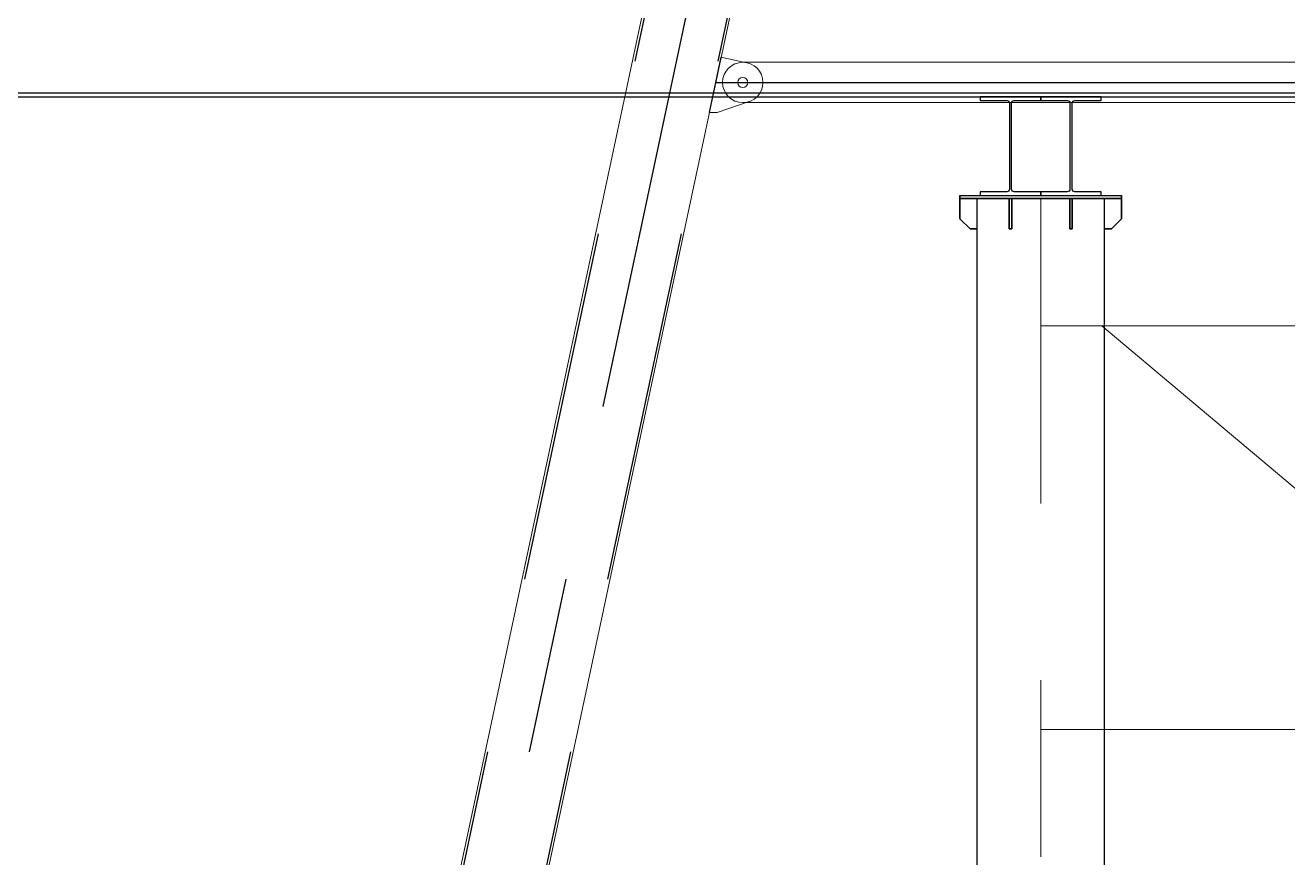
# Model space of a CAD drawing. Extents: x 1767995 to 4174245, y 542814 to 862564.
# Drawn here: x 2594157 to 2600409, y 581120 to 585245 of the extents above; entities that cross this region are included whole.
import ezdxf

# ---------------------------------------------------------------- set-up
doc = ezdxf.new("R2010")
doc.units = 0
doc.header["$LTSCALE"] = 3500
doc.linetypes.add('CENTER', pattern=[2, 1.25, -0.25, 0.25, -0.25])
doc.linetypes.add('DASHED', pattern=[0.75, 0.5, -0.25])
for name, color, linetype, lineweight in [('1粗实线', 1, 'Continuous', 30), ('3中心线', 6, 'CENTER', 18), ('6标注线', 7, 'Continuous', 13)]:
    doc.layers.add(name, color=color, linetype=linetype, lineweight=lineweight)
for name, color, linetype in [('3中心线层', 1, 'CENTER'), ('4虚线层', 6, 'DASHED'), ('M_Prof', 2, 'Continuous')]:
    doc.layers.add(name, color=color, linetype=linetype)

# ---------------------------------------------------------------- blocks, each defined once
blk = doc.blocks.new('sdfsdf43')
at = {"layer": '1粗实线'}
for p, q in [((6471062, 1534998.9), (6471062, 1543510.2)), ((6471692, 1534998.9), (6471692, 1543510.2))]:
    blk.add_line(p, q, dxfattribs=at)
for points in [[(6427881.1, 1544014.2), (6484448.3, 1544014.2), (6484448.3, 1544602.2), (6427881.1, 1544602.2)], [(6471062, 1543360.2), (6471027, 1543360.2), (6470977, 1543410.2), (6470977, 1543510.2), (6470977, 1543410.2), (6471027, 1543360.2)], [(6470977, 1543510.2), (6471777, 1543510.2)], [(6471233, 1543510.2), (6471233, 1543360.2), (6471221, 1543360.2), (6471221, 1543510.2), (6471221, 1543360.2), (6471233, 1543360.2)], [(6471533, 1543510.2), (6471533, 1543360.2), (6471521, 1543360.2), (6471521, 1543510.2), (6471521, 1543360.2), (6471533, 1543360.2)], [(6471777, 1543410.2), (6471727, 1543360.2), (6471777, 1543410.2), (6471777, 1543510.2)], [(6471727, 1543360.2), (6471692, 1543360.2)]]:
    blk.add_lwpolyline(points, close=True, dxfattribs=at)
blk.add_lwpolyline([(6470977, 1543526.2), (6470977, 1543510.2), (6470977, 1543526.2), (6471777, 1543526.2), (6471777, 1543510.2), (6471777, 1543526.2)], dxfattribs=at)
at = {"layer": '3中心线'}
for p, q in [((6471377, 1534998.9), (6471377, 1543510.2)), ((6474377, 1542879.6), (6471377, 1542879.6)), ((6474057.5, 1540879.6), (6471679.9, 1542879.6)), ((6474377, 1540879.6), (6471377, 1540879.6))]:
    blk.add_line(p, q, dxfattribs=at)
at = {"layer": 'M_Prof'}
blk.add_line((6427881.1, 1544034.2), (6484448.3, 1544034.2), dxfattribs=at)
for points in [[(6471077, 1543526.2), (6471377, 1543526.2), (6471377, 1543544.2), (6471245.5, 1543544.2, -0.414214), (6471232.5, 1543557.2), (6471232.5, 1543983.2, -0.414214), (6471245.5, 1543996.2), (6471377, 1543996.2), (6471377, 1544014.2), (6471077, 1544014.2), (6471077, 1543996.2), (6471208.5, 1543996.2, -0.414214), (6471221.5, 1543983.2), (6471221.5, 1543557.2, -0.414214), (6471208.5, 1543544.2), (6471077, 1543544.2)], [(6471377, 1543526.2), (6471677, 1543526.2), (6471677, 1543544.2), (6471545.5, 1543544.2, -0.414214), (6471532.5, 1543557.2), (6471532.5, 1543983.2, -0.414214), (6471545.5, 1543996.2), (6471677, 1543996.2), (6471677, 1544014.2), (6471377, 1544014.2), (6471377, 1543996.2), (6471508.5, 1543996.2, -0.414214), (6471521.5, 1543983.2), (6471521.5, 1543557.2, -0.414214), (6471508.5, 1543544.2), (6471377, 1543544.2)]]:
    blk.add_lwpolyline(points, format="xyb", close=True, dxfattribs=at)
blk = doc.blocks.new('AA')
for p, q in [((9834.1, -6571.5), (6866.8, -20498.8)), ((10269.6, -6571.5), (7283.5, -20587.4))]:
    blk.add_line(p, q)
at = {"layer": '3中心线层'}
blk.add_line((10051.9, -6571.5), (7002.3, -20885.5), dxfattribs=at)
at = {"layer": '4虚线层'}
for p, q in [((9846.4, -6571.5), (6878.5, -20501.3)), ((10257.4, -6571.5), (7271.7, -20584.9))]:
    blk.add_line(p, q, dxfattribs=at)
blk = doc.blocks.new('A$C8d28a030')
for p, q in [((1634.7, 5587.4), (1576.3, 5313.5)), ((1763.8, 5559.9), (1634.7, 5587.4)), ((1743, 5562), (7796.4, 5562)), ((1616.3, 5313.5), (1775.1, 5367.3)), ((1743, 5362), (7796.4, 5362)), ((1576.3, 5313.5), (1616.3, 5313.5))]:
    blk.add_line(p, q)
for radius in [100, 100, 25, 25]:
    blk.add_circle((1743, 5462), radius)
at = {"layer": '3中心线层'}
blk.add_line((1609.4, 5462), (7931.4, 5462), dxfattribs=at)
blk.add_blockref('AA', (-6632, 21553.5))

msp = doc.modelspace()

# ---------------------------------------------------------------- block references
at = {"layer": '3中心线'}
msp.add_blockref('sdfsdf43', (-3872191.3, -959124.4), dxfattribs=at)
at = {"layer": '6标注线'}
msp.add_blockref('A$C8d28a030', (2595967, 579499.4), dxfattribs=at)

doc.saveas('drawing.dxf')
